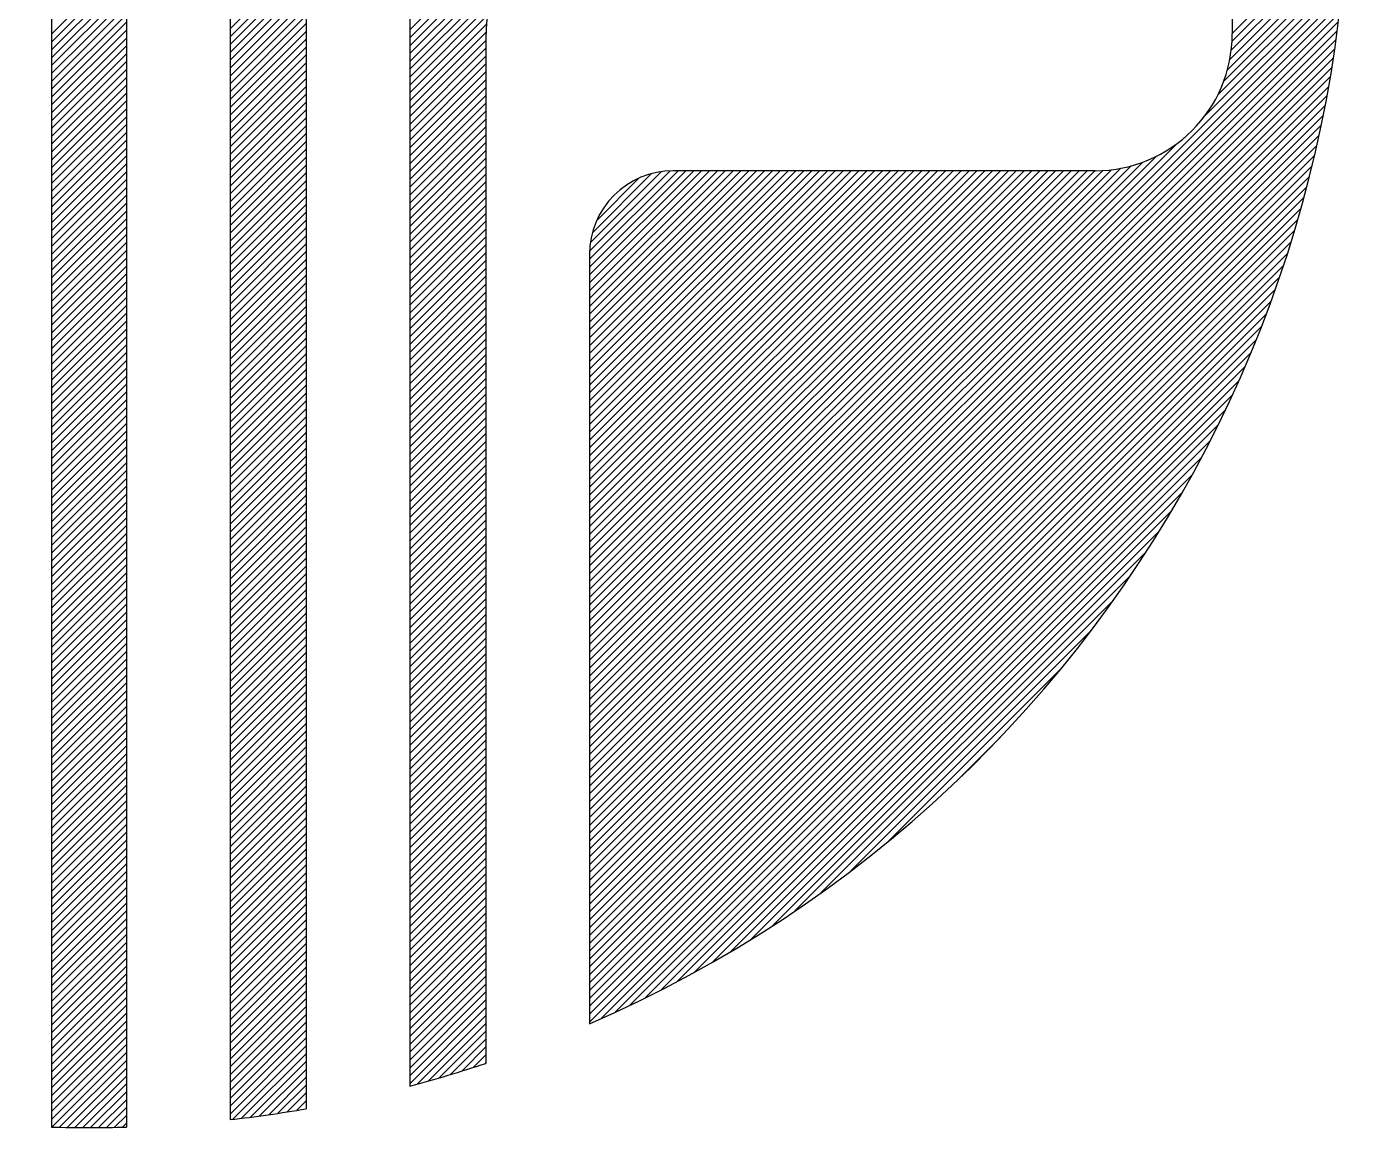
# Model space of a CAD drawing. Header units: millimetres. Extents: x 0 to 134087, y -49114 to 20834.
# Drawn here: x 57088.9 to 57313.5, y 2907.3 to 3094.6 of the extents above; entities that cross this region are included whole.
import ezdxf

# ---------------------------------------------------------------- set-up
doc = ezdxf.new("R2010")
doc.units = ezdxf.units.MM
doc.header["$LTSCALE"] = 35
doc.linetypes.add('HIDDEN2', pattern=[0.1875, 0.125, -0.0625])
doc.layers.add('9', color=2, linetype='HIDDEN2')

msp = doc.modelspace()

# ---------------------------------------------------------------- linework, layer by layer
at = {"color": 5}
for p, q in [((57154.1115, 3093.9481), (57194.3174, 3134.154)), ((57154.1115, 3092.611), (57195.6545, 3134.154)), ((57154.1115, 3091.2739), (57196.9916, 3134.154)), ((57154.1115, 3089.9368), (57198.3287, 3134.154)), ((57293.9204, 3093.3619), (57313.3625, 3112.804)), ((57293.8825, 3091.9868), (57313.3026, 3111.407)), ((57293.5049, 3088.935), (57313.1536, 3108.5837)), ((57293.752, 3090.5192), (57313.233, 3110.0003)), ((57123.5567, 3094.1465), (57136.5002, 3107.0899)), ((57293.1021, 3087.1951), (57313.064, 3107.157)), ((57093.2282, 3093.234), (57105.9454, 3105.9513)), ((57093.2282, 3091.8969), (57105.9454, 3104.6142)), ((57123.5567, 3092.8094), (57136.5002, 3105.7528)), ((57123.5567, 3091.4723), (57136.5002, 3104.4157)), ((57154.1115, 3088.5997), (57170.3804, 3104.8686)), ((57291.4437, 3082.8625), (57312.8537, 3104.2725)), ((57292.4713, 3085.2272), (57312.9641, 3105.7201)), ((57093.2282, 3090.5598), (57105.9454, 3103.2771)), ((57093.2282, 3089.2227), (57105.9454, 3101.94)), ((57123.5567, 3090.1352), (57136.5002, 3103.0786)), ((57123.5567, 3088.7981), (57136.5002, 3101.7415)), ((57154.1115, 3087.2626), (57168.9933, 3102.1444)), ((57289.277, 3079.3588), (57312.7324, 3102.8141)), ((57093.2282, 3087.8856), (57105.9454, 3100.6029)), ((57093.2282, 3086.5485), (57105.9454, 3099.2658)), ((57123.5567, 3087.461), (57136.5002, 3100.4044)), ((57154.1115, 3085.9255), (57168.1918, 3100.0058)), ((57184.6663, 2973.411), (57312.6, 3101.3447)), ((57184.6663, 2972.0739), (57312.4562, 3099.8638)), ((57093.2282, 3085.2114), (57105.9454, 3097.9287)), ((57123.5567, 3086.1239), (57136.5002, 3099.0673)), ((57123.5567, 3084.7868), (57136.5002, 3097.7302)), ((57154.1115, 3084.5884), (57167.6798, 3098.1566)), ((57184.6663, 2970.7368), (57312.3008, 3098.3713)), ((57093.2282, 3083.8744), (57105.9454, 3096.5916)), ((57093.2282, 3082.5373), (57105.9454, 3095.2545)), ((57123.5567, 3083.4497), (57136.5002, 3096.3931)), ((57123.5567, 3082.1126), (57136.5002, 3095.056)), ((57154.1115, 3083.2513), (57167.3526, 3096.4924)), ((57154.1115, 3081.9142), (57167.1588, 3094.9614)), ((57184.6663, 2969.3997), (57312.1335, 3096.8668)), ((57184.6663, 2968.0626), (57311.9538, 3095.3501)), ((57093.2282, 3081.2002), (57105.9454, 3093.9174)), ((57093.2282, 3079.8631), (57105.9454, 3092.5803)), ((57123.5567, 3080.7755), (57136.5002, 3093.719)), ((57154.1115, 3080.5771), (57167.0681, 3093.5337)), ((57184.6663, 2966.7255), (57311.7615, 3093.8207)), ((57093.2282, 3078.526), (57105.9454, 3091.2432)), ((57123.5567, 3079.4384), (57136.5002, 3092.3819)), ((57123.5567, 3078.1013), (57136.5002, 3091.0448)), ((57154.1115, 3079.24), (57167.0549, 3092.1834)), ((57154.1115, 3077.9029), (57167.0549, 3090.8463)), ((57184.6663, 2965.3884), (57311.5562, 3092.2783)), ((57184.6663, 2964.0513), (57311.3376, 3090.7226)), ((57093.2282, 3077.1889), (57105.9454, 3089.9061)), ((57093.2282, 3075.8518), (57105.9454, 3088.569)), ((57123.5567, 3076.7642), (57136.5002, 3089.7077)), ((57123.5567, 3075.4271), (57136.5002, 3088.3706)), ((57154.1115, 3076.5658), (57167.0549, 3089.5092)), ((57154.1115, 3075.2287), (57167.0549, 3088.1721)), ((57184.6663, 2962.7142), (57311.1052, 3089.1531)), ((57093.2282, 3074.5147), (57105.9454, 3087.2319)), ((57093.2282, 3073.1776), (57105.9454, 3085.8948)), ((57123.5567, 3074.0901), (57136.5002, 3087.0335)), ((57154.1115, 3073.8916), (57167.0549, 3086.835)), ((57184.6663, 2961.3771), (57310.8586, 3087.5694)), ((57184.6663, 2960.04), (57310.5974, 3085.9711)), ((57093.2282, 3071.8405), (57105.9454, 3084.5577)), ((57123.5567, 3072.753), (57136.5002, 3085.6964)), ((57123.5567, 3071.4159), (57136.5002, 3084.3593)), ((57154.1115, 3072.5545), (57167.0549, 3085.4979)), ((57154.1115, 3071.2174), (57167.0549, 3084.1608)), ((57184.6663, 2958.7029), (57310.3212, 3084.3578)), ((57093.2282, 3070.5034), (57105.9454, 3083.2206)), ((57093.2282, 3069.1663), (57105.9454, 3081.8835)), ((57123.5567, 3070.0788), (57136.5002, 3083.0222)), ((57123.5567, 3068.7417), (57136.5002, 3081.6851)), ((57154.1115, 3069.8803), (57167.0549, 3082.8237)), ((57154.1115, 3068.5432), (57167.0549, 3081.4866)), ((57184.6663, 2957.3658), (57310.0293, 3082.7288)), ((57093.2282, 3067.8292), (57105.9454, 3080.5464)), ((57093.2282, 3066.4921), (57105.9454, 3079.2093)), ((57123.5567, 3067.4046), (57136.5002, 3080.348)), ((57123.5567, 3066.0675), (57136.5002, 3079.0109)), ((57154.1115, 3067.2061), (57167.0549, 3080.1495)), ((57184.6663, 2956.0287), (57309.7213, 3081.0837)), ((57184.6663, 2954.6916), (57309.3967, 3079.422)), ((57093.2282, 3065.155), (57105.9454, 3077.8722)), ((57123.5567, 3064.7304), (57136.5002, 3077.6738)), ((57154.1115, 3065.869), (57167.0549, 3078.8125)), ((57154.1115, 3064.5319), (57167.0549, 3077.4754)), ((57184.6663, 2953.3545), (57309.0547, 3077.743)), ((57093.2282, 3063.8179), (57105.9454, 3076.5351)), ((57093.2282, 3062.4808), (57105.9454, 3075.198)), ((57123.5567, 3063.3933), (57136.5002, 3076.3367)), ((57123.5567, 3062.0562), (57136.5002, 3074.9996)), ((57154.1115, 3063.1948), (57167.0549, 3076.1383)), ((57154.1115, 3061.8577), (57167.0549, 3074.8012)), ((57184.6663, 2952.0174), (57308.6949, 3076.046)), ((57184.6663, 2974.748), (57284.5803, 3074.6621)), ((57093.2282, 3061.1437), (57105.9454, 3073.8609)), ((57093.2282, 3059.8066), (57105.9454, 3072.5239)), ((57123.5567, 3060.7191), (57136.5002, 3073.6625)), ((57123.5567, 3059.382), (57136.5002, 3072.3254)), ((57154.1115, 3060.5206), (57167.0549, 3073.4641)), ((57184.6663, 2950.6803), (57308.3165, 3074.3305)), ((57184.6663, 2949.3432), (57307.9187, 3072.5956)), ((57184.6663, 2976.0851), (57281.0766, 3072.4954)), ((57093.2282, 3058.4695), (57105.9454, 3071.1868)), ((57123.5567, 3058.0449), (57136.5002, 3070.9883)), ((57154.1115, 3059.1836), (57167.0549, 3072.127)), ((57154.1115, 3057.8465), (57167.0549, 3070.7899)), ((57184.6663, 2977.4222), (57278.7119, 3071.4678)), ((57184.6663, 2948.0061), (57307.5008, 3070.8407)), ((57184.6663, 2978.7593), (57276.744, 3070.837)), ((57184.6663, 2980.0964), (57275.0041, 3070.4342)), ((57184.6663, 2981.4335), (57273.4199, 3070.1871)), ((57184.6663, 2982.7706), (57271.9523, 3070.0566)), ((57093.2282, 3057.1324), (57105.9454, 3069.8497)), ((57093.2282, 3055.7953), (57105.9454, 3068.5126)), ((57123.5567, 3056.7078), (57136.5002, 3069.6512)), ((57123.5567, 3055.3707), (57136.5002, 3068.3141)), ((57154.1115, 3056.5094), (57167.0549, 3069.4528)), ((57154.1115, 3055.1723), (57167.0549, 3068.1157)), ((57184.6663, 2990.7932), (57263.8918, 3070.0187)), ((57184.6663, 2989.4561), (57265.2289, 3070.0187)), ((57184.6663, 2988.119), (57266.566, 3070.0187)), ((57184.6663, 2986.7819), (57267.9031, 3070.0187)), ((57184.6663, 2985.4448), (57269.2402, 3070.0187)), ((57184.6663, 2984.1077), (57270.5772, 3070.0187)), ((57184.6663, 3014.8609), (57239.824, 3070.0187)), ((57184.6663, 3013.5238), (57241.1611, 3070.0187)), ((57184.6663, 3012.1867), (57242.4982, 3070.0187)), ((57184.6663, 3010.8496), (57243.8353, 3070.0187)), ((57184.6663, 3009.5126), (57245.1724, 3070.0187)), ((57184.6663, 3008.1755), (57246.5095, 3070.0187)), ((57184.6663, 3006.8384), (57247.8466, 3070.0187)), ((57184.6663, 3005.5013), (57249.1837, 3070.0187)), ((57184.6663, 3004.1642), (57250.5208, 3070.0187)), ((57184.6663, 3002.8271), (57251.8579, 3070.0187)), ((57184.6663, 3001.49), (57253.195, 3070.0187)), ((57184.6663, 3000.1529), (57254.5321, 3070.0187)), ((57184.6663, 2998.8158), (57255.8692, 3070.0187)), ((57184.6663, 2997.4787), (57257.2063, 3070.0187)), ((57184.6663, 2996.1416), (57258.5434, 3070.0187)), ((57184.6663, 2994.8045), (57259.8805, 3070.0187)), ((57184.6663, 2993.4674), (57261.2176, 3070.0187)), ((57184.6663, 2992.1303), (57262.5547, 3070.0187)), ((57184.6663, 3054.9738), (57199.7111, 3070.0187)), ((57184.6663, 3053.6367), (57201.0482, 3070.0187)), ((57184.6663, 3052.2996), (57202.3853, 3070.0187)), ((57184.6663, 3050.9625), (57203.7224, 3070.0187)), ((57184.6663, 3049.6254), (57205.0595, 3070.0187)), ((57184.6663, 3048.2883), (57206.3966, 3070.0187)), ((57184.6663, 3046.9512), (57207.7337, 3070.0187)), ((57184.6663, 3045.6141), (57209.0708, 3070.0187)), ((57184.6663, 3044.2771), (57210.4079, 3070.0187)), ((57184.6663, 3042.94), (57211.745, 3070.0187)), ((57184.6663, 3041.6029), (57213.0821, 3070.0187)), ((57184.6663, 3040.2658), (57214.4192, 3070.0187)), ((57184.6663, 3038.9287), (57215.7563, 3070.0187)), ((57184.6663, 3037.5916), (57217.0934, 3070.0187)), ((57184.6663, 3036.2545), (57218.4305, 3070.0187)), ((57184.6663, 3034.9174), (57219.7676, 3070.0187)), ((57184.6663, 3033.5803), (57221.1047, 3070.0187)), ((57184.6663, 3032.2432), (57222.4418, 3070.0187)), ((57184.6663, 3030.9061), (57223.7789, 3070.0187)), ((57184.6663, 3029.569), (57225.116, 3070.0187)), ((57184.6663, 3028.2319), (57226.4531, 3070.0187)), ((57184.6663, 3026.8948), (57227.7902, 3070.0187)), ((57184.6663, 3025.5577), (57229.1273, 3070.0187)), ((57184.6663, 3024.2206), (57230.4644, 3070.0187)), ((57184.6663, 3022.8835), (57231.8015, 3070.0187)), ((57184.6663, 3021.5464), (57233.1386, 3070.0187)), ((57184.6663, 3020.2093), (57234.4756, 3070.0187)), ((57184.6663, 3018.8722), (57235.8127, 3070.0187)), ((57184.6663, 3017.5351), (57237.1498, 3070.0187)), ((57184.6663, 3016.198), (57238.4869, 3070.0187)), ((57184.6663, 2946.669), (57307.062, 3069.0647)), ((57184.6776, 3056.3222), (57198.3628, 3070.0074)), ((57184.8128, 3057.7946), (57196.8904, 3069.8721)), ((57185.1612, 3059.48), (57195.2049, 3069.5237)), ((57185.8983, 3061.5542), (57193.1307, 3068.7866)), ((57093.2282, 3054.4582), (57105.9454, 3067.1755)), ((57093.2282, 3053.1211), (57105.9454, 3065.8384)), ((57123.5567, 3054.0336), (57136.5002, 3066.977)), ((57123.5567, 3052.6965), (57136.5002, 3065.6399)), ((57154.1115, 3053.8352), (57167.0549, 3066.7786)), ((57184.6663, 2945.3319), (57306.6013, 3067.2669)), ((57188.6436, 3065.6367), (57189.0483, 3066.0413)), ((57093.2282, 3051.784), (57105.9454, 3064.5013)), ((57123.5567, 3051.3594), (57136.5002, 3064.3028)), ((57154.1115, 3052.4981), (57167.0549, 3065.4415)), ((57154.1115, 3051.161), (57167.0549, 3064.1044)), ((57184.6663, 2943.9948), (57306.1177, 3065.4463)), ((57184.6663, 2942.6577), (57305.6103, 3063.6017)), ((57093.2282, 3050.4469), (57105.9454, 3063.1642)), ((57093.2282, 3049.1098), (57105.9454, 3061.8271)), ((57123.5567, 3050.0223), (57136.5002, 3062.9657)), ((57123.5567, 3048.6852), (57136.5002, 3061.6286)), ((57154.1115, 3049.8239), (57167.0549, 3062.7673)), ((57154.1115, 3048.4868), (57167.0549, 3061.4302)), ((57184.6663, 2941.3206), (57305.0777, 3061.7321)), ((57093.2282, 3047.7728), (57105.9454, 3060.49)), ((57093.2282, 3046.4357), (57105.9454, 3059.1529)), ((57123.5567, 3047.3481), (57136.5002, 3060.2915)), ((57123.5567, 3046.011), (57136.5002, 3058.9544)), ((57154.1115, 3047.1497), (57167.0549, 3060.0931)), ((57184.6663, 2939.9835), (57304.5188, 3059.8361)), ((57093.2282, 3045.0986), (57105.9454, 3057.8158)), ((57123.5567, 3044.6739), (57136.5002, 3057.6174)), ((57154.1115, 3045.8126), (57167.0549, 3058.756)), ((57154.1115, 3044.4755), (57167.0549, 3057.4189)), ((57184.6663, 2938.6464), (57303.9322, 3057.9124)), ((57093.2282, 3043.7615), (57105.9454, 3056.4787)), ((57093.2282, 3042.4244), (57105.9454, 3055.1416)), ((57123.5567, 3043.3368), (57136.5002, 3056.2803)), ((57123.5567, 3041.9997), (57136.5002, 3054.9432)), ((57154.1115, 3043.1384), (57167.0549, 3056.0818)), ((57154.1115, 3041.8013), (57167.0549, 3054.7447)), ((57184.6663, 2937.3094), (57303.3164, 3055.9595)), ((57093.2282, 3041.0873), (57105.9454, 3053.8045)), ((57093.2282, 3039.7502), (57105.9454, 3052.4674)), ((57123.5567, 3040.6626), (57136.5002, 3053.6061)), ((57123.5567, 3039.3255), (57136.5002, 3052.269)), ((57154.1115, 3040.4642), (57167.0549, 3053.4076)), ((57154.1115, 3039.1271), (57167.0549, 3052.0705)), ((57184.6663, 2935.9723), (57302.6698, 3053.9757)), ((57093.2282, 3038.4131), (57105.9454, 3051.1303)), ((57123.5567, 3037.9885), (57136.5002, 3050.9319)), ((57154.1115, 3037.79), (57167.0549, 3050.7334)), ((57184.6663, 2934.6352), (57301.9904, 3051.9593)), ((57184.6663, 2933.2981), (57301.2763, 3049.908)), ((57093.2282, 3037.076), (57105.9454, 3049.7932)), ((57093.2282, 3035.7389), (57105.9454, 3048.4561)), ((57123.5567, 3036.6514), (57136.5002, 3049.5948)), ((57123.5567, 3035.3143), (57136.5002, 3048.2577)), ((57154.1115, 3036.4529), (57167.0549, 3049.3963)), ((57154.1115, 3035.1158), (57167.0549, 3048.0592)), ((57184.6663, 2931.961), (57300.5252, 3047.8198)), ((57093.2282, 3034.4018), (57105.9454, 3047.119)), ((57093.2282, 3033.0647), (57105.9454, 3045.7819)), ((57123.5567, 3033.9772), (57136.5002, 3046.9206)), ((57123.5567, 3032.6401), (57136.5002, 3045.5835)), ((57154.1115, 3033.7787), (57167.0549, 3046.7221)), ((57154.1115, 3032.4416), (57167.0549, 3045.385)), ((57184.6663, 2930.6239), (57299.7345, 3045.6921)), ((57093.2282, 3031.7276), (57105.9454, 3044.4448)), ((57093.2282, 3030.3905), (57105.9454, 3043.1077)), ((57123.5567, 3031.303), (57136.5002, 3044.2464)), ((57154.1115, 3031.1045), (57167.0549, 3044.0479)), ((57184.6663, 2929.2868), (57298.9015, 3043.522)), ((57093.2282, 3029.0534), (57105.9454, 3041.7706)), ((57123.5567, 3029.9659), (57136.5002, 3042.9093)), ((57123.5567, 3028.6288), (57136.5002, 3041.5722)), ((57154.1115, 3029.7674), (57167.0549, 3042.7109)), ((57154.1115, 3028.4303), (57167.0549, 3041.3738)), ((57184.6663, 2927.9497), (57298.023, 3041.3063)), ((57093.2282, 3027.7163), (57105.9454, 3040.4335)), ((57093.2282, 3026.3792), (57105.9454, 3039.0964)), ((57123.5567, 3027.2917), (57136.5002, 3040.2351)), ((57123.5567, 3025.9546), (57136.5002, 3038.898)), ((57154.1115, 3027.0932), (57167.0549, 3040.0367)), ((57154.1115, 3025.7561), (57167.0549, 3038.6996)), ((57184.6663, 2926.6126), (57297.0951, 3039.0414)), ((57093.2282, 3025.0421), (57105.9454, 3037.7593)), ((57093.2282, 3023.705), (57105.9454, 3036.4223)), ((57123.5567, 3024.6175), (57136.5002, 3037.5609)), ((57154.1115, 3024.4191), (57167.0549, 3037.3625)), ((57184.6663, 2925.2755), (57296.1138, 3036.723)), ((57093.2282, 3022.3679), (57105.9454, 3035.0852)), ((57123.5567, 3023.2804), (57136.5002, 3036.2238)), ((57123.5567, 3021.9433), (57136.5002, 3034.8867)), ((57154.1115, 3023.082), (57167.0549, 3036.0254)), ((57154.1115, 3021.7449), (57167.0549, 3034.6883)), ((57186.5151, 2925.7872), (57295.0741, 3034.3462)), ((57093.2282, 3021.0308), (57105.9454, 3033.7481)), ((57093.2282, 3019.6937), (57105.9454, 3032.411)), ((57123.5567, 3020.6062), (57136.5002, 3033.5496)), ((57123.5567, 3019.2691), (57136.5002, 3032.2125)), ((57154.1115, 3020.4078), (57167.0549, 3033.3512)), ((57154.1115, 3019.0707), (57167.0549, 3032.0141)), ((57188.9559, 2926.8909), (57293.9704, 3031.9054)), ((57093.2282, 3018.3566), (57105.9454, 3031.0739)), ((57093.2282, 3017.0195), (57105.9454, 3029.7368)), ((57123.5567, 3017.932), (57136.5002, 3030.8754)), ((57154.1115, 3017.7336), (57167.0549, 3030.677)), ((57093.2282, 3015.6824), (57105.9454, 3028.3997)), ((57123.5567, 3016.5949), (57136.5002, 3029.5383)), ((57123.5567, 3015.2578), (57136.5002, 3028.2012)), ((57154.1115, 3016.3965), (57167.0549, 3029.3399)), ((57154.1115, 3015.0594), (57167.0549, 3028.0028)), ((57191.4675, 2928.0654), (57292.7959, 3029.3938)), ((57093.2282, 3014.3453), (57105.9454, 3027.0626)), ((57093.2282, 3013.0082), (57105.9454, 3025.7255)), ((57123.5567, 3013.9207), (57136.5002, 3026.8641)), ((57123.5567, 3012.5836), (57136.5002, 3025.527)), ((57154.1115, 3013.7223), (57167.0549, 3026.6657)), ((57154.1115, 3012.3852), (57167.0549, 3025.3286)), ((57194.0579, 2929.3187), (57291.5426, 3026.8034)), ((57093.2282, 3011.6712), (57105.9454, 3024.3884)), ((57093.2282, 3010.3341), (57105.9454, 3023.0513)), ((57123.5567, 3011.2465), (57136.5002, 3024.1899)), ((57154.1115, 3011.0481), (57167.0549, 3023.9915)), ((57196.7368, 2930.6605), (57290.2008, 3024.1245)), ((57093.2282, 3008.997), (57105.9454, 3021.7142)), ((57123.5567, 3009.9094), (57136.5002, 3022.8528)), ((57123.5567, 3008.5723), (57136.5002, 3021.5158)), ((57154.1115, 3009.711), (57167.0549, 3022.6544)), ((57154.1115, 3008.3739), (57167.0549, 3021.3173)), ((57199.5162, 2932.1028), (57288.7585, 3021.3451)), ((57093.2282, 3007.6599), (57105.9454, 3020.3771)), ((57093.2282, 3006.3228), (57105.9454, 3019.04)), ((57123.5567, 3007.2352), (57136.5002, 3020.1787)), ((57123.5567, 3005.8981), (57136.5002, 3018.8416)), ((57154.1115, 3007.0368), (57167.0549, 3019.9802)), ((57154.1115, 3005.6997), (57167.0549, 3018.6431)), ((57202.4111, 2933.6606), (57287.2007, 3018.4503)), ((57093.2282, 3004.9857), (57105.9454, 3017.7029)), ((57093.2282, 3003.6486), (57105.9454, 3016.3658)), ((57123.5567, 3004.561), (57136.5002, 3017.5045)), ((57123.5567, 3003.224), (57136.5002, 3016.1674)), ((57154.1115, 3004.3626), (57167.0549, 3017.306)), ((57093.2282, 3002.3115), (57105.9454, 3015.0287)), ((57123.5567, 3001.8869), (57136.5002, 3014.8303)), ((57154.1115, 3003.0255), (57167.0549, 3015.9689)), ((57154.1115, 3001.6884), (57167.0549, 3014.6318)), ((57205.4407, 2935.3531), (57285.5082, 3015.4206)), ((57093.2282, 3000.9744), (57105.9454, 3013.6916)), ((57093.2282, 2999.6373), (57105.9454, 3012.3545)), ((57123.5567, 3000.5498), (57136.5002, 3013.4932)), ((57123.5567, 2999.2127), (57136.5002, 3012.1561)), ((57154.1115, 3000.3513), (57167.0549, 3013.2947)), ((57154.1115, 2999.0142), (57167.0549, 3011.9576)), ((57208.6305, 2937.2058), (57283.6555, 3012.2309)), ((57093.2282, 2998.3002), (57105.9454, 3011.0174)), ((57093.2282, 2996.9631), (57105.9454, 3009.6803)), ((57123.5567, 2997.8756), (57136.5002, 3010.819)), ((57123.5567, 2996.5385), (57136.5002, 3009.4819)), ((57154.1115, 2997.6771), (57167.0549, 3010.6205)), ((57093.2282, 2995.626), (57105.9454, 3008.3432)), ((57123.5567, 2995.2014), (57136.5002, 3008.1448)), ((57154.1115, 2996.34), (57167.0549, 3009.2834)), ((57154.1115, 2995.0029), (57167.0549, 3007.9463)), ((57212.0152, 2939.2535), (57281.6079, 3008.8461)), ((57093.2282, 2994.2889), (57105.9454, 3007.0061)), ((57093.2282, 2992.9518), (57105.9454, 3005.669)), ((57123.5567, 2993.8643), (57136.5002, 3006.8077)), ((57123.5567, 2992.5272), (57136.5002, 3005.4706)), ((57154.1115, 2993.6658), (57167.0549, 3006.6093)), ((57154.1115, 2992.3287), (57167.0549, 3005.2722)), ((57215.6448, 2941.546), (57279.3153, 3005.2165)), ((57093.2282, 2991.6147), (57105.9454, 3004.3319)), ((57093.2282, 2990.2776), (57105.9454, 3002.9948)), ((57123.5567, 2991.1901), (57136.5002, 3004.1335)), ((57123.5567, 2989.853), (57136.5002, 3002.7964)), ((57154.1115, 2990.9916), (57167.0549, 3003.9351)), ((57093.2282, 2988.9405), (57105.9454, 3001.6578)), ((57123.5567, 2988.5159), (57136.5002, 3001.4593)), ((57154.1115, 2989.6545), (57167.0549, 3002.598)), ((57154.1115, 2988.3175), (57167.0549, 3001.2609)), ((57219.5954, 2944.1594), (57276.7019, 3001.2659)), ((57093.2282, 2987.6034), (57105.9454, 3000.3207)), ((57093.2282, 2986.2663), (57105.9454, 2998.9836)), ((57123.5567, 2987.1788), (57136.5002, 3000.1222)), ((57123.5567, 2985.8417), (57136.5002, 2998.7851)), ((57154.1115, 2986.9804), (57167.0549, 2999.9238)), ((57154.1115, 2985.6433), (57167.0549, 2998.5867)), ((57093.2282, 2984.9292), (57105.9454, 2997.6465)), ((57093.2282, 2983.5921), (57105.9454, 2996.3094)), ((57123.5567, 2984.5046), (57136.5002, 2997.448)), ((57123.5567, 2983.1675), (57136.5002, 2996.1109)), ((57154.1115, 2984.3062), (57167.0549, 2997.2496)), ((57154.1115, 2982.9691), (57167.0549, 2995.9125)), ((57223.9938, 2947.2208), (57273.6406, 2996.8675)), ((57093.2282, 2982.255), (57105.9454, 2994.9723)), ((57123.5567, 2981.8304), (57136.5002, 2994.7738)), ((57154.1115, 2981.632), (57167.0549, 2994.5754)), ((57093.2282, 2980.9179), (57105.9454, 2993.6352)), ((57093.2282, 2979.5808), (57105.9454, 2992.2981)), ((57123.5567, 2980.4933), (57136.5002, 2993.4367)), ((57123.5567, 2979.1562), (57136.5002, 2992.0996)), ((57154.1115, 2980.2949), (57167.0549, 2993.2383)), ((57154.1115, 2978.9578), (57167.0549, 2991.9012)), ((57229.0843, 2950.9742), (57269.8871, 2991.777)), ((57093.2282, 2978.2437), (57105.9454, 2990.961)), ((57093.2282, 2976.9067), (57105.9454, 2989.6239)), ((57123.5567, 2977.8191), (57136.5002, 2990.7625)), ((57123.5567, 2976.482), (57136.5002, 2989.4254)), ((57154.1115, 2977.6207), (57167.0549, 2990.5641)), ((57154.1115, 2976.2836), (57167.0549, 2989.227)), ((57093.2282, 2975.5696), (57105.9454, 2988.2868)), ((57093.2282, 2974.2325), (57105.9454, 2986.9497)), ((57123.5567, 2975.1449), (57136.5002, 2988.0883)), ((57154.1115, 2974.9465), (57167.0549, 2987.8899)), ((57093.2282, 2972.8954), (57105.9454, 2985.6126)), ((57123.5567, 2973.8078), (57136.5002, 2986.7513)), ((57123.5567, 2972.4707), (57136.5002, 2985.4142)), ((57154.1115, 2973.6094), (57167.0549, 2986.5528)), ((57154.1115, 2972.2723), (57167.0549, 2985.2157)), ((57235.4798, 2956.0325), (57264.8288, 2985.3815)), ((57093.2282, 2971.5583), (57105.9454, 2984.2755)), ((57093.2282, 2970.2212), (57105.9454, 2982.9384)), ((57123.5567, 2971.1336), (57136.5002, 2984.0771)), ((57123.5567, 2969.7965), (57136.5002, 2982.74)), ((57154.1115, 2970.9352), (57167.0549, 2983.8786)), ((57154.1115, 2969.5981), (57167.0549, 2982.5415)), ((57093.2282, 2968.8841), (57105.9454, 2981.6013)), ((57093.2282, 2967.547), (57105.9454, 2980.2642)), ((57123.5567, 2968.4594), (57136.5002, 2981.4029)), ((57154.1115, 2968.261), (57167.0549, 2981.2044)), ((57093.2282, 2966.2099), (57105.9454, 2978.9271)), ((57123.5567, 2967.1224), (57136.5002, 2980.0658)), ((57123.5567, 2965.7853), (57136.5002, 2978.7287)), ((57154.1115, 2966.9239), (57167.0549, 2979.8673)), ((57154.1115, 2965.5868), (57167.0549, 2978.5302)), ((57093.2282, 2964.8728), (57105.9454, 2977.59)), ((57093.2282, 2963.5357), (57105.9454, 2976.2529)), ((57123.5567, 2964.4482), (57136.5002, 2977.3916)), ((57123.5567, 2963.1111), (57136.5002, 2976.0545)), ((57154.1115, 2964.2497), (57167.0549, 2977.1931)), ((57154.1115, 2962.9126), (57167.0549, 2975.856)), ((57093.2282, 2962.1986), (57105.9454, 2974.9158)), ((57093.2282, 2960.8615), (57105.9454, 2973.5787)), ((57123.5567, 2961.774), (57136.5002, 2974.7174)), ((57154.1115, 2961.5755), (57167.0549, 2974.5189)), ((57247.1389, 2966.3546), (57254.5067, 2973.7224)), ((57093.2282, 2959.5244), (57105.9454, 2972.2416)), ((57123.5567, 2960.4369), (57136.5002, 2973.3803)), ((57123.5567, 2959.0998), (57136.5002, 2972.0432)), ((57154.1115, 2960.2384), (57167.0549, 2973.1818)), ((57154.1115, 2958.9013), (57167.0549, 2971.8448)), ((57093.2282, 2958.1873), (57105.9454, 2970.9045)), ((57093.2282, 2956.8502), (57105.9454, 2969.5674)), ((57123.5567, 2957.7627), (57136.5002, 2970.7061)), ((57123.5567, 2956.4256), (57136.5002, 2969.369)), ((57154.1115, 2957.5642), (57167.0549, 2970.5077)), ((57154.1115, 2956.2271), (57167.0549, 2969.1706)), ((57093.2282, 2955.5131), (57105.9454, 2968.2303)), ((57093.2282, 2954.176), (57105.9454, 2966.8932)), ((57123.5567, 2955.0885), (57136.5002, 2968.0319)), ((57154.1115, 2954.89), (57167.0549, 2967.8335)), ((57093.2282, 2952.8389), (57105.9454, 2965.5562)), ((57123.5567, 2953.7514), (57136.5002, 2966.6948)), ((57123.5567, 2952.4143), (57136.5002, 2965.3577)), ((57154.1115, 2953.5529), (57167.0549, 2966.4964)), ((57154.1115, 2952.2159), (57167.0549, 2965.1593)), ((57093.2282, 2951.5018), (57105.9454, 2964.2191)), ((57093.2282, 2950.1647), (57105.9454, 2962.882)), ((57123.5567, 2951.0772), (57136.5002, 2964.0206)), ((57123.5567, 2949.7401), (57136.5002, 2962.6835)), ((57154.1115, 2950.8788), (57167.0549, 2963.8222)), ((57154.1115, 2949.5417), (57167.0549, 2962.4851)), ((57093.2282, 2948.8276), (57105.9454, 2961.5449)), ((57093.2282, 2947.4905), (57105.9454, 2960.2078)), ((57123.5567, 2948.403), (57136.5002, 2961.3464)), ((57123.5567, 2947.0659), (57136.5002, 2960.0093)), ((57154.1115, 2948.2046), (57167.0549, 2961.148)), ((57093.2282, 2946.1534), (57105.9454, 2958.8707)), ((57123.5567, 2945.7288), (57136.5002, 2958.6722)), ((57154.1115, 2946.8675), (57167.0549, 2959.8109)), ((57154.1115, 2945.5304), (57167.0549, 2958.4738)), ((57093.2282, 2944.8163), (57105.9454, 2957.5336)), ((57093.2282, 2943.4792), (57105.9454, 2956.1965)), ((57123.5567, 2944.3917), (57136.5002, 2957.3351)), ((57123.5567, 2943.0546), (57136.5002, 2955.998)), ((57154.1115, 2944.1933), (57167.0549, 2957.1367)), ((57154.1115, 2942.8562), (57167.0549, 2955.7996)), ((57093.2282, 2942.1421), (57105.9454, 2954.8594)), ((57093.2282, 2940.8051), (57105.9454, 2953.5223)), ((57123.5567, 2941.7175), (57136.5002, 2954.6609)), ((57123.5567, 2940.3804), (57136.5002, 2953.3238)), ((57154.1115, 2941.5191), (57167.0549, 2954.4625)), ((57093.2282, 2939.468), (57105.9454, 2952.1852)), ((57123.5567, 2939.0433), (57136.5002, 2951.9867)), ((57154.1115, 2940.182), (57167.0549, 2953.1254)), ((57154.1115, 2938.8449), (57167.0549, 2951.7883)), ((57093.2282, 2938.1309), (57105.9454, 2950.8481)), ((57093.2282, 2936.7938), (57105.9454, 2949.511)), ((57123.5567, 2937.7062), (57136.5002, 2950.6497)), ((57123.5567, 2936.3691), (57136.5002, 2949.3126)), ((57154.1115, 2937.5078), (57167.0549, 2950.4512)), ((57154.1115, 2936.1707), (57167.0549, 2949.1141)), ((57093.2282, 2935.4567), (57105.9454, 2948.1739)), ((57093.2282, 2934.1196), (57105.9454, 2946.8368)), ((57123.5567, 2935.032), (57136.5002, 2947.9755)), ((57123.5567, 2933.6949), (57136.5002, 2946.6384)), ((57154.1115, 2934.8336), (57167.0549, 2947.777)), ((57093.2282, 2932.7825), (57105.9454, 2945.4997)), ((57123.5567, 2932.3579), (57136.5002, 2945.3013)), ((57154.1115, 2933.4965), (57167.0549, 2946.4399)), ((57154.1115, 2932.1594), (57167.0549, 2945.1028)), ((57093.2282, 2931.4454), (57105.9454, 2944.1626)), ((57093.2282, 2930.1083), (57105.9454, 2942.8255)), ((57123.5567, 2931.0208), (57136.5002, 2943.9642)), ((57123.5567, 2929.6837), (57136.5002, 2942.6271)), ((57154.1115, 2930.8223), (57167.0549, 2943.7657)), ((57154.1115, 2929.4852), (57167.0549, 2942.4286)), ((57093.2282, 2928.7712), (57105.9454, 2941.4884)), ((57093.2282, 2927.4341), (57105.9454, 2940.1513)), ((57123.5567, 2928.3466), (57136.5002, 2941.29)), ((57123.5567, 2927.0095), (57136.5002, 2939.9529)), ((57154.1115, 2928.1481), (57167.0549, 2941.0915)), ((57093.2282, 2926.097), (57105.9454, 2938.8142)), ((57123.5567, 2925.6724), (57136.5002, 2938.6158)), ((57154.1115, 2926.811), (57167.0549, 2939.7544)), ((57154.1115, 2925.4739), (57167.0549, 2938.4173)), ((57093.2282, 2924.7599), (57105.9454, 2937.4771)), ((57093.2282, 2923.4228), (57105.9454, 2936.14)), ((57123.5567, 2924.3353), (57136.5002, 2937.2787)), ((57123.5567, 2922.9982), (57136.5002, 2935.9416)), ((57154.1115, 2924.1368), (57167.0549, 2937.0802)), ((57154.1115, 2922.7997), (57167.0549, 2935.7432)), ((57093.2282, 2922.0857), (57105.9454, 2934.8029)), ((57093.2282, 2920.7486), (57105.9454, 2933.4658)), ((57123.5567, 2921.6611), (57136.5002, 2934.6045)), ((57123.5567, 2920.324), (57136.5002, 2933.2674)), ((57154.1115, 2921.4626), (57167.0549, 2934.4061)), ((57154.1115, 2920.1255), (57167.0549, 2933.069)), ((57093.2282, 2919.4115), (57105.9454, 2932.1287)), ((57093.2282, 2918.0744), (57105.9454, 2930.7916)), ((57123.5567, 2918.9869), (57136.5002, 2931.9303)), ((57154.1115, 2918.7884), (57167.0549, 2931.7319)), ((57093.2282, 2916.7373), (57105.9454, 2929.4546)), ((57123.5567, 2917.6498), (57136.5002, 2930.5932)), ((57123.5567, 2916.3127), (57136.5002, 2929.2561)), ((57154.1115, 2917.4514), (57167.0549, 2930.3948)), ((57154.1115, 2916.1143), (57167.0549, 2929.0577)), ((57093.2282, 2915.4002), (57105.9454, 2928.1175)), ((57093.2282, 2914.0631), (57105.9454, 2926.7804)), ((57123.5567, 2914.9756), (57136.5002, 2927.919)), ((57123.5567, 2913.6385), (57136.5002, 2926.5819)), ((57154.1115, 2914.7772), (57167.0549, 2927.7206)), ((57155.415, 2914.7436), (57167.0549, 2926.3835)), ((57093.2282, 2912.726), (57105.9454, 2925.4433)), ((57093.2282, 2911.3889), (57105.9454, 2924.1062)), ((57123.5567, 2912.3014), (57136.5002, 2925.2448)), ((57157.2596, 2915.2511), (57167.0549, 2925.0464)), ((57093.2282, 2910.0518), (57105.9454, 2922.7691)), ((57123.5567, 2910.9643), (57136.5002, 2923.9077)), ((57123.5567, 2909.6272), (57136.5002, 2922.5706)), ((57159.1293, 2915.7836), (57167.0549, 2923.7093)), ((57161.0252, 2916.3425), (57167.0549, 2922.3722)), ((57093.2282, 2908.7147), (57105.9454, 2921.432)), ((57093.2747, 2907.4242), (57105.9454, 2920.0949)), ((57123.9945, 2908.7279), (57136.5002, 2921.2335)), ((57125.5112, 2908.9075), (57136.5002, 2919.8964)), ((57162.9489, 2916.9291), (57167.0549, 2921.0351)), ((57164.9018, 2917.5449), (57167.0549, 2919.698)), ((57094.5773, 2907.3897), (57105.9454, 2918.7578)), ((57095.8877, 2907.363), (57105.9454, 2917.4207)), ((57127.0406, 2909.0998), (57136.5002, 2918.5593)), ((57166.8856, 2918.1915), (57167.0549, 2918.3609)), ((57097.2061, 2907.3443), (57105.9454, 2916.0836)), ((57128.583, 2909.3051), (57136.5002, 2917.2222)), ((57130.1387, 2909.5237), (57136.5002, 2915.8851)), ((57098.5325, 2907.3336), (57105.9454, 2914.7465)), ((57099.8672, 2907.3312), (57105.9454, 2913.4094)), ((57131.7082, 2909.7561), (57136.5002, 2914.5481)), ((57133.2919, 2910.0027), (57136.5002, 2913.211)), ((57101.2103, 2907.3372), (57105.9454, 2912.0723)), ((57102.5619, 2907.3517), (57105.9454, 2910.7352)), ((57134.8902, 2910.2639), (57136.5002, 2911.8739)), ((57103.9222, 2907.375), (57105.9454, 2909.3981)), ((57105.2915, 2907.4071), (57105.9454, 2908.061)), ((57105.2915, 2907.4071), (57105.9454, 2908.061))]:
    msp.add_line(p, q, dxfattribs=at)
at = {"layer": '9', "color": 5, "linetype": 'Continuous'}
for p, q in [((57093.2282, 3221.0127), (57093.2282, 2907.4255)), ((57105.9454, 3221.0127), (57105.9454, 2907.4255)), ((57123.5567, 3184.0259), (57123.5567, 2908.678)), ((57136.5002, 3156.8774), (57136.5002, 2910.5396)), ((57293.9204, 3147.1282), (57293.9204, 3093.3156)), ((57154.1115, 3119.8906), (57154.1115, 2914.3956)), ((57167.0549, 3092.7421), (57167.0549, 2918.2477)), ((57270.6235, 3070.0187), (57198.9297, 3070.0187)), ((57184.6663, 3055.7553), (57184.6663, 2924.9755))]:
    msp.add_line(p, q, dxfattribs=at)
for centre, radius, start, end in [((57099.5868, 3121.2745), 213.9435, 293.432774, 246.567226), ((57190.8273, 3092.7421), 23.7724, 90, 180), ((57270.6235, 3093.3156), 23.2969, 270, 0), ((57198.9297, 3055.7553), 14.2634, 90, 180), ((57099.5868, 3121.2745), 213.9435, 284.76504, 288.382247), ((57099.5868, 3121.2745), 213.9435, 276.432856, 279.935417), ((57099.5868, 3121.2745), 213.9435, 268.296861, 271.703139), ((57099.5868, 3121.2745), 213.9435, 268.296861, 271.703139)]:
    msp.add_arc(centre, radius, start, end, dxfattribs=at)

doc.saveas('drawing.dxf')
